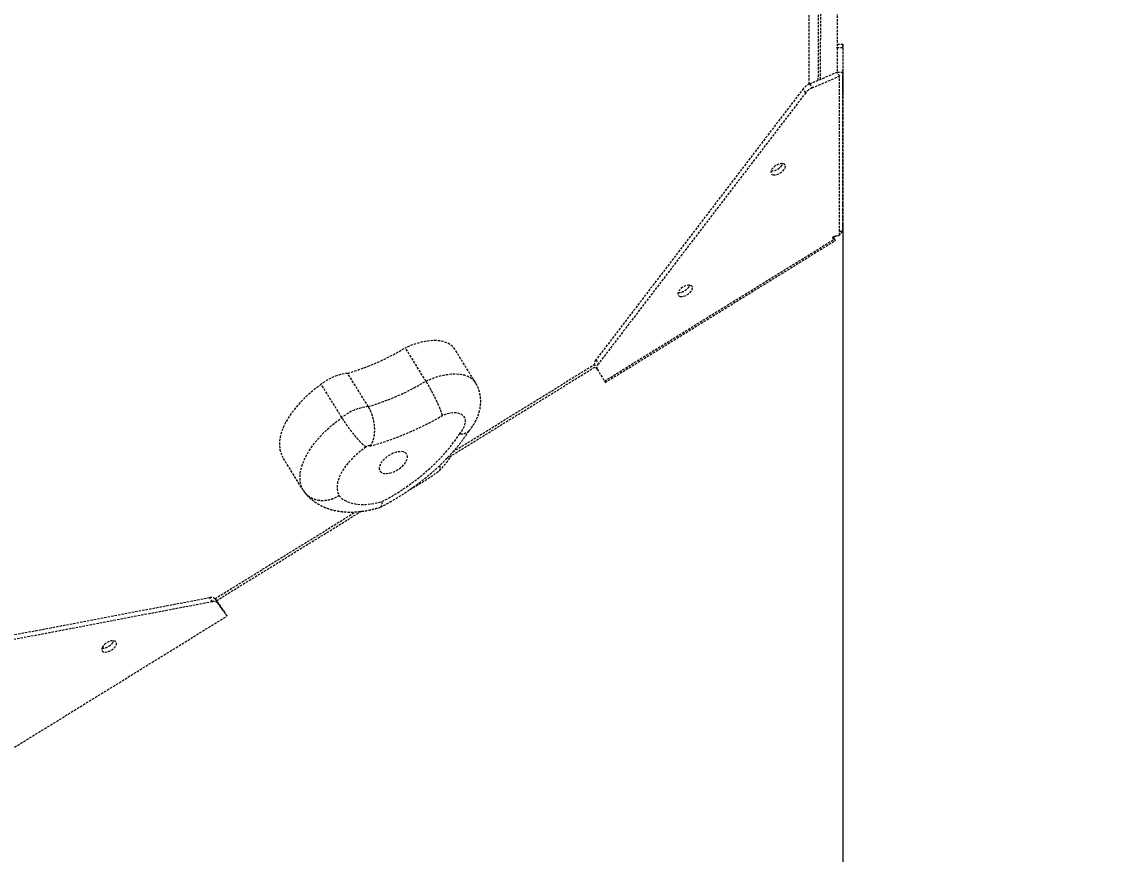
# Model space of a CAD drawing. Header units: millimetres. Extents: x -3960 to 3430, y -2884 to 2225.
# Drawn here: x 1484 to 2079, y -819 to -367 of the extents above; entities that cross this region are included whole.
import ezdxf

# ---------------------------------------------------------------- set-up
doc = ezdxf.new("R2010")
doc.units = ezdxf.units.MM
doc.linetypes.add('HIDDEN', pattern=[1.905, 1.27, -0.635])
for name, color, linetype in [('DIKOM_ОБЪЕКТ', 7, 'Continuous'), ('DIKOM_РАЗМЕР_ЗОНА', 7, 'Continuous'), ('DIKOM_РАЗМЕР_ОБЪЕКТА', 7, 'Continuous')]:
    doc.layers.add(name, color=color, linetype=linetype)
doc.styles.add('style1', font='arialbd.ttf', dxfattribs={"width": 0.8})
doc.dimstyles.new('1-50', dxfattribs={"dimtxt": 300, "dimasz": 200, "dimexe": 100, "dimexo": 0, "dimgap": 100, "dimtad": 1, "dimtxsty": 'style1', "dimcen": 200, "dimclrd": 7, "dimclre": 7, "dimclrt": 7, "dimadec": 1, "dimazin": 2, "dimtfac": 1, "dimtmove": 0, "dimatfit": 2, "dimfxl": 0, "dimlwd": 25, "dimlwe": 18, "dimarcsym": 0})

# ---------------------------------------------------------------- blocks, each defined once
blk = doc.blocks.new('*D1')
at = {"layer": 'Defpoints', "color": 0, "transparency": 16777216}
for p in [(-1646.58, -384.36), (1929.75, -477.12), (1929.75, -1272.12)]:
    blk.add_point(p, dxfattribs=at)
at = {"layer": 'DIKOM_РАЗМЕР_ОБЪЕКТА', "color": 7, "lineweight": 18, "transparency": 16777216}
for p, q in [((-1646.58, -384.36), (-1646.58, -1372.12)), ((1929.75, -477.12), (1929.75, -1372.12))]:
    blk.add_line(p, q, dxfattribs=at)
at = {"layer": 'DIKOM_РАЗМЕР_ОБЪЕКТА', "color": 7, "lineweight": 25, "transparency": 16777216}
blk.add_line((-1446.58, -1272.12), (1729.75, -1272.12), dxfattribs=at)
at = {"layer": 'DIKOM_РАЗМЕР_ОБЪЕКТА', "color": 7, "transparency": 16777216}
for points in [[(-1446.58, -1238.79), (-1446.58, -1305.45), (-1646.58, -1272.12)], [(1729.75, -1238.79), (1729.75, -1305.45), (1929.75, -1272.12)]]:
    blk.add_solid(points, dxfattribs=at)
at = {"layer": 'DIKOM_РАЗМЕР_ОБЪЕКТА', "color": 7, "transparency": 16777216, "insert": (141.59, -1018.85), "char_height": 300, "attachment_point": 5, "style": 'style1'}
blk.add_mtext('{\\fArial|b0|i0|c204|p34;3550}', dxfattribs=at)
blk = doc.blocks.new('*D4')
at = {"layer": 'Defpoints', "color": 0, "transparency": 16777216}
for p in [(-3146.44, -695.08), (3429.88, -695.08), (3429.88, -2784.15)]:
    blk.add_point(p, dxfattribs=at)
at = {"layer": 'DIKOM_РАЗМЕР_ЗОНА', "color": 7, "lineweight": 18, "transparency": 16777216}
for p, q in [((-3146.44, -695.08), (-3146.44, -2884.15)), ((3429.88, -695.08), (3429.88, -2884.15))]:
    blk.add_line(p, q, dxfattribs=at)
at = {"layer": 'DIKOM_РАЗМЕР_ЗОНА', "color": 7, "lineweight": 25, "transparency": 16777216}
blk.add_line((-2946.44, -2784.15), (3229.88, -2784.15), dxfattribs=at)
at = {"layer": 'DIKOM_РАЗМЕР_ЗОНА', "color": 7, "transparency": 16777216}
for points in [[(-2946.44, -2750.81), (-2946.44, -2817.48), (-3146.44, -2784.15)], [(3229.88, -2750.81), (3229.88, -2817.48), (3429.88, -2784.15)]]:
    blk.add_solid(points, dxfattribs=at)
at = {"layer": 'DIKOM_РАЗМЕР_ЗОНА', "color": 7, "transparency": 16777216, "insert": (141.72, -2530.97), "char_height": 300, "attachment_point": 5, "style": 'style1'}
blk.add_mtext('{\\fArial|b0|i0|c204|p34;6550}', dxfattribs=at)

msp = doc.modelspace()

# ---------------------------------------------------------------- linework, layer by layer
at = {"layer": 'DIKOM_ОБЪЕКТ', "color": 7, "linetype": 'HIDDEN', "lineweight": 15}
for p, q in [((1926.80775, -255.09804), (1926.76937, -380.93677)), ((1911.52722, -400.87675), (1911.56984, -260.92411)), ((1916.50296, -398.74844), (1916.54545, -259.25476)), ((1917.76398, -398.21034), (1917.80667, -258.74511)), ((1926.76899, -381.17029), (1926.76924, -380.89664)), ((1926.76974, -379.24636), (1929.76978, -379.24719)), ((1929.78331, -379.24822), (1929.76978, -379.24719)), ((1926.76899, -381.17029), (1926.76513, -394.32336)), ((1929.76897, -381.17101), (1926.76899, -381.17029)), ((1929.76897, -381.17101), (1929.7651, -394.32408)), ((1929.78309, -381.30913), (1929.78074, -392.91064)), ((1929.75087, -479.05513), (1929.78074, -392.91064)), ((1911.79585, -400.75679), (1926.71238, -394.39222)), ((1913.1366, -402.92812), (1928.05328, -396.56332)), ((1928.05328, -396.56332), (1926.71238, -394.39222)), ((1926.76513, -394.32336), (1926.76494, -394.47732)), ((1926.76513, -394.32336), (1929.7651, -394.32408)), ((1928.03837, -482.9589), (1928.05328, -396.56332)), ((1929.7651, -394.32408), (1929.7502, -480.71966)), ((1908.33052, -403.36696), (1795.68055, -550.7438)), ((1909.67142, -405.53806), (1908.33052, -403.36696)), ((1911.79585, -400.75679), (1913.1366, -402.92812)), ((1909.67142, -405.53806), (1797.02124, -552.91502)), ((1928.03879, -480.71908), (1929.7502, -480.71966)), ((1929.7502, -480.71966), (1929.75116, -477.58826)), ((1929.75116, -477.58826), (1929.75087, -479.05513)), ((1800.34791, -562.22243), (1925.04113, -485.21579)), ((1800.81911, -562.98492), (1925.79166, -485.80577)), ((1924.23108, -484.50902), (1924.33356, -484.67495)), ((1925.04113, -485.21579), (1924.33356, -484.67495)), ((1924.38749, -484.157), (1925.04113, -485.21579)), ((1925.77192, -485.81782), (1924.62684, -483.96378)), ((1925.01681, -483.78121), (1928.03837, -482.9589)), ((1925.01728, -483.78106), (1925.0174, -483.78127)), ((1926.43277, -483.39597), (1925.0174, -483.78127)), ((1703.37905, -562.25499), (1692.20419, -544.16135)), ((1730.30205, -563.08909), (1719.12725, -544.99556)), ((1718.04494, -600.67358), (1794.87325, -553.22345)), ((1796.38539, -555.80748), (1795.0447, -553.63626)), ((1795.68055, -550.7438), (1797.02124, -552.91502)), ((1672.09144, -576.13496), (1660.91665, -558.04142)), ((1714.62121, -604.36789), (1795.51908, -554.40435)), ((1796.38539, -555.80748), (1800.34791, -562.22243)), ((1657.71917, -582.0754), (1646.54437, -563.98187)), ((1636.75773, -621.62728), (1625.58293, -603.53374)), ((1588.78407, -680.50672), (1665.21845, -633.29989)), ((1589.5728, -681.59936), (1668.22514, -633.02269)), ((1586.06324, -679.98065), (1403.8455, -714.71768)), ((1587.40419, -682.15185), (1405.18646, -716.88888)), ((1587.40419, -682.15185), (1586.06324, -679.98065)), ((1588.88427, -680.63175), (1590.22522, -682.80295)), ((1588.88427, -680.63175), (1593.97754, -687.78953)), ((1590.22522, -682.80295), (1595.31856, -689.96083)), ((1470.26487, -767.19304), (1595.31856, -689.96083)), ((1595.31856, -689.96083), (1593.97754, -687.78953))]:
    msp.add_line(p, q, dxfattribs=at)
at = {"layer": 'DIKOM_ОБЪЕКТ', "color": 7, "linetype": 'HIDDEN', "lineweight": 15, "flags": 128}
for points in [[(1929.76978, -379.24719), (1929.76973, -379.27931), (1929.76969, -379.37544), (1929.76967, -379.53421), (1929.76965, -379.75378), (1929.76941, -380.03107), (1929.7694, -380.36272), (1929.76917, -380.74439), (1929.76897, -381.17101)], [(1929.78309, -381.30913), (1929.78316, -380.85414), (1929.78331, -380.44604), (1929.78328, -380.09073), (1929.7833, -379.79312), (1929.7833, -379.55718), (1929.78341, -379.38631), (1929.78337, -379.28279), (1929.78331, -379.24822)], [(1929.76724, -404.29583), (1929.76761, -403.23971), (1929.76789, -402.02238), (1929.76825, -400.74209), (1929.76864, -399.5027), (1929.76874, -398.40485), (1929.76892, -397.53717), (1929.76897, -396.9701), (1929.76916, -396.74945), (1929.76892, -396.89335), (1929.76874, -397.38988), (1929.76848, -398.19891), (1929.76811, -399.25502), (1929.76769, -400.47258), (1929.76754, -401.75275), (1929.76709, -402.99204), (1929.76684, -404.09011), (1929.76667, -404.9578), (1929.76661, -405.52486), (1929.76663, -405.74539), (1929.76686, -405.60149), (1929.76704, -405.10496), (1929.76724, -404.29583)], [(1929.77338, -404.29624), (1929.77375, -403.24013), (1929.77403, -402.02279), (1929.77439, -400.74251), (1929.77457, -399.50324), (1929.77488, -398.40527), (1929.77506, -397.53758), (1929.77511, -396.97051), (1929.77503, -396.74988), (1929.77506, -396.89376), (1929.77488, -397.39029), (1929.77442, -398.19944), (1929.77425, -399.25544), (1929.77383, -400.473), (1929.77347, -401.75328), (1929.77322, -402.99245), (1929.77298, -404.09052), (1929.77281, -404.95821), (1929.77275, -405.52528), (1929.77277, -405.74581), (1929.7728, -405.60203), (1929.77312, -405.10527), (1929.77338, -404.29624)], [(1891.94698, -450.20086), (1892.89154, -450.2452), (1893.98064, -450.03899), (1895.12597, -449.59896), (1896.23465, -448.96074), (1897.21687, -448.17631), (1897.99336, -447.30877), (1898.50092, -446.42867), (1898.69838, -445.60727), (1898.56993, -444.91109), (1898.12584, -444.39667), (1897.40226, -444.10531), (1896.4575, -444.0611), (1895.36866, -444.26729), (1894.22333, -444.70732), (1893.11459, -445.34543), (1892.13217, -446.12999), (1891.35588, -446.99741), (1890.84838, -447.87761), (1890.65085, -448.6989), (1890.77931, -449.39509), (1891.22346, -449.90961), (1891.94698, -450.20086)], [(1841.45965, -516.252), (1842.40441, -516.29621), (1843.49331, -516.09013), (1844.63864, -515.65009), (1845.74737, -515.01198), (1846.72974, -514.22732), (1847.50602, -513.3599), (1848.01359, -512.47981), (1848.21105, -511.65841), (1848.0826, -510.96222), (1847.63851, -510.4478), (1846.91499, -510.15655), (1845.97043, -510.11221), (1844.88133, -510.31842), (1843.736, -510.75846), (1842.62726, -511.39657), (1841.6451, -512.18111), (1840.86861, -513.04865), (1840.36105, -513.92874), (1840.16358, -514.75014), (1840.29197, -515.44622), (1840.73613, -515.96074), (1841.45965, -516.252)], [(1719.12725, -544.99556), (1719.04379, -544.86314), (1717.97564, -543.53702), (1716.61756, -542.4166), (1714.98606, -541.5159), (1713.10125, -540.84619), (1710.98662, -540.41552), (1708.66791, -540.22928), (1706.17389, -540.28961), (1703.53542, -540.59608), (1700.78473, -541.14462), (1697.95611, -541.92862), (1695.08419, -542.93832), (1692.20419, -544.16135)], [(1703.37905, -562.25499), (1706.25899, -561.03186), (1709.13091, -560.02215), (1711.95959, -559.23826), (1714.71022, -558.68962), (1717.34875, -558.38325), (1719.8427, -558.32282), (1722.16141, -558.50906), (1724.27605, -558.93973), (1726.16091, -559.60954), (1727.79236, -560.51014), (1729.15044, -561.63056), (1730.21865, -562.95678), (1730.30149, -563.08818)], [(1646.54437, -563.98187), (1643.41346, -566.31726), (1640.44142, -568.76876), (1637.65212, -571.31673), (1635.06804, -573.94042), (1632.7102, -576.61871), (1630.59753, -579.32983), (1628.74707, -582.05219), (1627.17397, -584.76353), (1625.89055, -587.4421), (1624.90755, -590.06627), (1624.23267, -592.6149), (1623.87142, -595.0672), (1623.82679, -597.40354), (1624.09909, -599.60509), (1624.68604, -601.65392), (1625.58293, -603.53374)], [(1800.34791, -562.22243), (1800.55099, -562.55125), (1800.69889, -562.79072), (1800.78878, -562.93626), (1800.81911, -562.98492), (1800.81911, -562.98492)], [(1636.75773, -621.62728), (1635.8609, -619.74755), (1635.27388, -617.69863), (1635.00165, -615.49718), (1635.04622, -613.16074), (1635.40747, -610.70844), (1636.08235, -608.15981), (1637.0654, -605.53574), (1638.34876, -602.85707), (1639.92193, -600.14582), (1641.77239, -597.42347), (1643.885, -594.71224), (1646.24284, -592.03395), (1648.82691, -589.41027), (1651.61628, -586.8624), (1654.58826, -584.41079), (1657.71917, -582.0754)], [(1721.54143, -591.04079), (1722.81543, -589.4511), (1723.80246, -587.85413), (1724.47506, -586.29386), (1724.81514, -584.81272), (1724.81328, -583.45128), (1724.46959, -582.24687), (1723.79355, -581.23259), (1722.80341, -580.43612), (1721.52638, -579.87933), (1719.9976, -579.57736), (1718.25867, -579.53858), (1716.35752, -579.76391), (1714.3459, -580.24732), (1712.2792, -580.97548)], [(1679.66304, -627.69183), (1683.9912, -625.30901), (1688.23712, -622.7531), (1692.37834, -620.03766), (1696.39247, -617.17724), (1700.25793, -614.18726), (1703.95411, -611.08381), (1707.46112, -607.88324), (1710.7601, -604.6031), (1713.83343, -601.26069), (1716.66475, -597.87398), (1719.23872, -594.46125), (1721.54143, -591.04079)], [(1670.90673, -598.06442), (1668.30606, -599.95253), (1665.86427, -601.96222), (1663.6118, -604.06836), (1661.57683, -606.24446), (1659.78503, -608.46332), (1658.25872, -610.69712), (1657.01721, -612.9177), (1656.07597, -615.09743), (1655.44678, -617.2087), (1655.13759, -619.22533), (1655.15235, -621.12175), (1655.49076, -622.87431), (1656.14855, -624.46115)], [(1672.98207, -597.59027), (1672.85923, -597.44266), (1672.66247, -597.35275), (1672.4054, -597.32671), (1672.10562, -597.36629), (1671.78407, -597.46862), (1671.46236, -597.62696), (1671.16311, -597.83027), (1670.90673, -598.06442)], [(1692.91806, -601.79892), (1692.2124, -601.16905), (1691.24099, -600.75865), (1690.04342, -600.58461), (1688.66861, -600.65399), (1687.17295, -600.96417), (1685.61764, -601.50218), (1684.06648, -602.2461), (1682.58253, -603.16555), (1681.22712, -604.22278), (1680.05561, -605.37451), (1679.11554, -606.57384), (1678.44583, -607.77125), (1678.07377, -608.91794), (1678.01469, -609.96702), (1678.27081, -610.87537), (1678.83165, -611.60604), (1679.67462, -612.12882), (1680.76461, -612.42269), (1682.05751, -612.47522), (1683.50019, -612.28435), (1685.03349, -611.85816), (1686.59489, -611.21384), (1688.12006, -610.37793), (1689.5471, -609.38449), (1690.81708, -608.27423), (1691.87827, -607.0927), (1692.68738, -605.88822), (1693.21092, -604.71005), (1693.42752, -603.60656), (1693.32851, -602.62275), (1692.91806, -601.79892)], [(1656.14855, -624.46115), (1657.47725, -625.81984), (1659.08734, -626.96831), (1660.96269, -627.89495), (1663.08449, -628.59063), (1665.43176, -629.04814), (1667.98087, -629.26329), (1670.70653, -629.23364), (1673.5814, -628.95967), (1676.57683, -628.44395), (1679.66304, -627.69183)], [(1527.64974, -706.81742), (1527.3248, -707.67061), (1527.32246, -708.42432), (1527.64307, -709.01739), (1528.26053, -709.40189), (1529.12492, -709.54646), (1530.1662, -709.43956), (1531.29989, -709.0898), (1532.43438, -708.52559), (1533.47748, -707.79253), (1534.34497, -706.95005), (1534.96633, -706.06637), (1535.29137, -705.21312), (1535.29361, -704.45947), (1534.973, -703.86641), (1534.35554, -703.4819), (1533.49109, -703.33723), (1532.4498, -703.44413), (1531.31612, -703.79389), (1530.18169, -704.3582), (1529.13853, -705.09116), (1528.2711, -705.93374), (1527.64974, -706.81742)]]:
    msp.add_lwpolyline(points, dxfattribs=at)
at = {"layer": 'DIKOM_ОБЪЕКТ', "color": 7, "linetype": 'HIDDEN', "lineweight": 15}
for centre, radius, start, end in [((1915.20032, -408.88207), 8.80969, 112.73356232, 141.24230354), ((1916.53929, -411.05114), 8.80692, 112.72854561, 141.24476514), ((1891.00442, -441.21177), 6.8516, 268.20751012, 335.29171739), ((1891.70841, -441.73631), 5.9977, 298.58861006, 337.22328961), ((1891.14686, -442.06084), 6.01648, 266.45276233, 304.77519119), ((1840.52031, -507.26597), 6.84752, 268.09456818, 335.29822231), ((1841.20814, -507.77246), 6.01705, 298.62843856, 336.95306634), ((1840.65903, -508.11091), 6.01764, 266.48396472, 304.77328355), ((1620.93495, -425.71409), 138.23552, 286.81179383, 301.03515442), ((1797.54325, -552.6694), 2.6791, 134.04884647, 201.15490253), ((1798.88502, -554.84085), 2.68002, 134.06194358, 201.14180541), ((1663.50172, -584.65207), 26.73591, 95.54854714, 129.36465103), ((1632.10906, -443.80489), 138.23834, 286.81173851, 301.03481431), ((1674.67702, -602.74682), 26.73716, 95.54936381, 129.36383436), ((1630.35845, -441.99738), 161.32551, 285.31994503, 300.51725873), ((1586.94507, -682.59684), 2.76081, 45.37991372, 108.62730309), ((1588.28599, -684.76821), 2.76096, 45.38182172, 108.62539509), ((1527.77686, -701.33975), 6.02193, 266.5292772, 304.7630018), ((1527.62212, -700.47006), 6.88285, 268.44555736, 334.74029038), ((1528.32573, -701.00315), 6.01992, 298.63310389, 336.89876576)]:
    msp.add_arc(centre, radius, start, end, dxfattribs=at)
for centre, major_axis, ratio, start_param, end_param in [((1929.75099, -478.06022), (0.00024, 0.94384), 0.00005024, 5.235984085, 7.330379187), ((1925.01677, -484.25309), (0.77082, 0.30979), 0.539307345, 1.357248273, 3.451643375), ((1925.01733, -484.25313), (0.77077, 0.30986), 0.539276321, 1.357098543, 1.884656305)]:
    msp.add_ellipse(centre, major_axis=major_axis, ratio=ratio, start_param=start_param, end_param=end_param, dxfattribs=at)
for points, knots in [([(1929.43149, -480.71951), (1929.26483, -481.09523), (1928.94327, -481.82016), (1928.33257, -482.32107), (1928.03839, -482.56237)], [0, 0, 0, 0, 0.51828882, 1, 1, 1, 1]), ([(1925.77198, -485.81792), (1925.77198, -485.81792), (1925.77199, -485.81792), (1925.65786, -485.74058), (1925.25718, -485.39963), (1925.04113, -485.21579)], [0, 0, 0, 0, 0.000179107, 0.460887975, 1, 1, 1, 1]), ([(1712.2792, -580.97548), (1712.27725, -580.96688), (1712.13905, -580.35642), (1711.78428, -579.1407), (1711.02886, -577.10764), (1710.18357, -575.0971), (1709.19152, -572.93367), (1708.10348, -570.71578), (1706.93325, -568.45931), (1705.7401, -566.27148), (1704.53213, -564.15199), (1703.76706, -562.89333), (1703.37905, -562.25499)], [0, 0, 0, 0, 0.002044097, 0.145147679, 0.250938244, 0.359759668, 0.465083408, 0.573434682, 0.678553442, 0.786707564, 0.891828864, 1, 1, 1, 1]), ([(1726.73351, -589.34716), (1726.80621, -589.26374), (1727.56143, -588.39713), (1728.77739, -586.71653), (1730.26233, -584.28886), (1731.41684, -581.86854), (1732.28446, -579.43215), (1732.86248, -576.99756), (1733.15673, -574.57871), (1733.17008, -572.1892), (1732.90747, -569.8453), (1732.34805, -567.49974), (1731.51149, -565.21478), (1730.69272, -563.78422), (1730.29621, -563.09144)], [0, 0, 0, 0, 0.0114216188, 0.1186529884, 0.2166758551, 0.3119537839, 0.4038283498, 0.492511973, 0.5785911727, 0.6627134342, 0.74543065, 0.8272040651, 0.9163194045, 1, 1, 1, 1]), ([(1672.98207, -597.59027), (1672.98737, -597.58448), (1673.38865, -597.14613), (1674.0299, -596.18029), (1674.78177, -594.46076), (1675.31575, -592.38865), (1675.58156, -590.0186), (1675.5681, -587.53484), (1675.29839, -585.05222), (1674.79067, -582.58383), (1674.07623, -580.2476), (1673.1786, -578.03769), (1672.45728, -576.77524), (1672.09144, -576.13496)], [0, 0, 0, 0, 0.001073415, 0.081257176, 0.164373816, 0.268223521, 0.375110261, 0.478072779, 0.583954887, 0.686487437, 0.791958099, 0.894487312, 1, 1, 1, 1]), ([(1670.90673, -598.06442), (1670.90011, -598.06067), (1670.3357, -597.74071), (1669.36646, -596.92775), (1667.82838, -595.40959), (1666.3604, -593.79615), (1664.82082, -591.97804), (1663.2771, -590.04202), (1661.74012, -588.0094), (1660.28433, -585.97864), (1658.90636, -583.95831), (1658.11866, -582.709), (1657.71917, -582.0754)], [0, 0, 0, 0, 0.001679607, 0.143231936, 0.248863552, 0.357555179, 0.463116149, 0.571734041, 0.677270681, 0.785867943, 0.891400612, 1, 1, 1, 1]), ([(1678.64806, -630.77487), (1679.02738, -630.58183), (1680.9059, -629.62582), (1684.24183, -627.78537), (1688.61238, -625.19546), (1692.88621, -622.44701), (1697.05087, -619.55677), (1701.09188, -616.53224), (1704.9952, -613.38263), (1708.74737, -610.11676), (1712.3351, -606.74342), (1715.74459, -603.27076), (1718.96486, -599.70756), (1721.97533, -596.06021), (1724.68848, -592.47297), (1726.27671, -590.08231), (1727.02828, -588.95102)], [0, 0, 0, 0, 0.019095449, 0.094568123, 0.169995992, 0.245415879, 0.32086797, 0.396380509, 0.472008232, 0.547792219, 0.623777391, 0.700011709, 0.77654097, 0.853400457, 0.930626981, 1, 1, 1, 1]), ([(1726.69888, -589.31741), (1726.59501, -589.46146), (1726.24067, -589.95288), (1725.28174, -590.51803), (1723.72422, -591.03528), (1722.37321, -591.09703), (1721.55371, -591.04162), (1721.54143, -591.04079)], [0, 0, 0, 0, 0.109046591, 0.371990883, 0.642511942, 0.994642321, 1, 1, 1, 1]), ([(1710.6962, -610.94342), (1710.91533, -610.71463), (1712.03035, -609.5504), (1713.89168, -607.36915), (1715.85903, -604.86598), (1716.87955, -603.29561), (1717.22965, -602.75689)], [0, 0, 0, 0, 0.087935861, 0.447469766, 0.810450646, 1, 1, 1, 1]), ([(1694.65499, -621.18302), (1695.88884, -620.49943), (1698.60056, -618.99707), (1702.69123, -616.47889), (1706.77538, -613.79944), (1709.35006, -611.94072), (1710.55902, -611.06794)], [0, 0, 0, 0, 0.224423452, 0.493228271, 0.762041158, 1, 1, 1, 1]), ([(1710.742, -608.19723), (1710.77596, -608.29001), (1710.983, -608.85574), (1711.07768, -609.64341), (1711.0433, -610.49186), (1710.78929, -610.79066), (1710.67569, -610.92428)], [0, 0, 0, 0, 0.0662499069, 0.4039395789, 0.7334460597, 1, 1, 1, 1]), ([(1636.75773, -621.62728), (1637.16304, -622.20728), (1637.98539, -623.38407), (1639.63153, -624.80533), (1641.54597, -625.93698), (1643.67279, -626.70582), (1645.9813, -627.10982), (1648.36741, -627.12854), (1650.80641, -626.76236), (1653.42184, -625.95513), (1655.18757, -625.06575), (1656.12629, -624.47516), (1656.14855, -624.46115)], [0, 0, 0, 0, 0.105777914, 0.214616257, 0.320389063, 0.429230245, 0.535022323, 0.643881549, 0.749730345, 0.858644565, 0.996647158, 1, 1, 1, 1]), ([(1637.39473, -622.52822), (1637.81374, -623.05561), (1638.81019, -624.30981), (1640.62615, -626.07821), (1642.80821, -627.8208), (1645.18699, -629.33389), (1647.74838, -630.62088), (1650.49101, -631.67741), (1653.41352, -632.4979), (1656.51426, -633.07488), (1659.7854, -633.39829), (1663.20926, -633.45955), (1666.75713, -633.25397), (1670.3911, -632.78688), (1674.07218, -632.05748), (1676.77498, -631.37154), (1678.24213, -630.91748), (1678.4756, -630.84523)], [0, 0, 0, 0, 0.046608803, 0.110841077, 0.175282531, 0.240470297, 0.306876278, 0.374958357, 0.445108635, 0.517586706, 0.592414599, 0.669303313, 0.747685614, 0.826867622, 0.90612656, 0.98506155, 1, 1, 1, 1]), ([(1678.6454, -630.76964), (1678.81505, -630.64845), (1679.17112, -630.39409), (1679.54682, -629.42123), (1679.6554, -628.39566), (1679.66296, -627.69978), (1679.66304, -627.69183)], [0, 0, 0, 0, 0.276700283, 0.580745224, 0.995208956, 1, 1, 1, 1])]:
    msp.add_open_spline(points, degree=3, knots=knots, dxfattribs=at)

# ---------------------------------------------------------------- dimensions: what is measured, and where the dimension line sits
at = {"layer": 'DIKOM_РАЗМЕР_ЗОНА'}
dim = msp.add_linear_dim(base=(3429.87916, -2784.1452), p1=(-3146.43934, -695.07691), p2=(3429.87916, -695.07691), text='{\\fArial|b0|i0|c204|p34;6550}', dimstyle='1-50', dxfattribs=at)
dim.commit()
dim.dimension.update_dxf_attribs({"geometry": '*D4', "text_midpoint": (141.71991, -2784.1452), "dimtype": 160})
at = {"layer": 'DIKOM_РАЗМЕР_ОБЪЕКТА'}
dim = msp.add_linear_dim(base=(1929.75124, -1272.12053), p1=(-1646.57778, -384.35602), p2=(1929.75124, -477.11638), text='{\\fArial|b0|i0|c204|p34;3550}', dimstyle='1-50', dxfattribs=at)
dim.commit()
dim.dimension.update_dxf_attribs({"geometry": '*D1', "text_midpoint": (141.58673, -1272.12053), "dimtype": 160})

doc.saveas('drawing.dxf')
